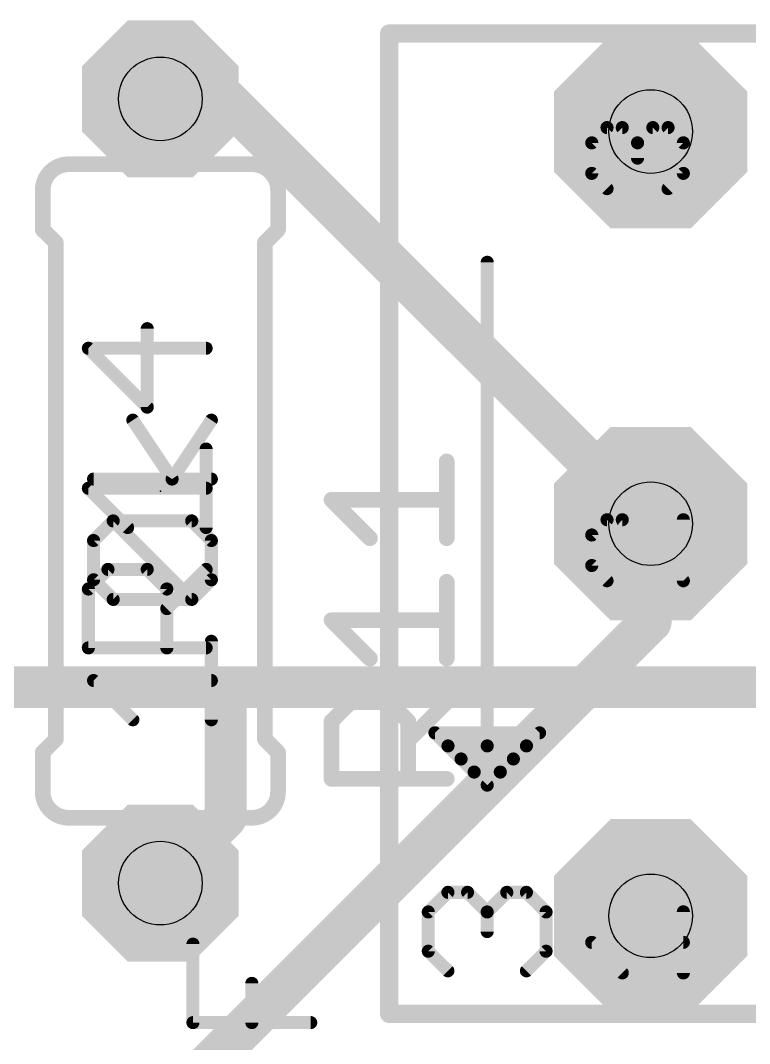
# Model space of a CAD drawing. Extents: x 34.1 to 120.9, y -11.6 to 61.2.
# Drawn here: x 69.13 to 76.21, y 39.08 to 49.02 of the extents above; entities that cross this region are included whole.
import ezdxf

# ---------------------------------------------------------------- set-up
doc = ezdxf.new("R2010")
doc.units = 0
for name, color, linetype in [('1', 22, 'CONTINUOUS'), ('16', 175, 'CONTINUOUS'), ('17', 82, 'CONTINUOUS'), ('21', 253, 'CONTINUOUS'), ('23', 7, 'CONTINUOUS'), ('25', 253, 'CONTINUOUS'), ('27', 253, 'CONTINUOUS'), ('29', 253, 'CONTINUOUS'), ('30', 253, 'CONTINUOUS'), ('44', 253, 'CONTINUOUS'), ('51', 253, 'CONTINUOUS')]:
    doc.layers.add(name, color=color, linetype=linetype)

# ---------------------------------------------------------------- blocks, each defined once
blk = doc.blocks.new('OCTAGONP')
at = {"const_width": 0.5}
blk.add_lwpolyline([(-0.25, -0.1036), (-0.25, 0.1036), (-0.1036, 0.25), (0.1036, 0.25), (0.25, 0.1036), (0.25, -0.1036), (0.1036, -0.25), (-0.1036, -0.25), (-0.25, -0.1036), (-0.25, 0.1036)], dxfattribs=at)
blk = doc.blocks.new('RECT')
blk.add_solid([(-0.5, -0.5), (0.5, -0.5), (-0.5, 0.5), (0.5, 0.5)])

msp = doc.modelspace()

# ---------------------------------------------------------------- linework, layer by layer
at = {"layer": '1', "const_width": 0.4064}
for points in [[(71.12, 48.26), (70.485, 48.26)], [(75.2475, 44.1325), (71.12, 48.26)], [(75.2475, 43.18), (75.2475, 44.1325)], [(70.8025, 38.735), (75.2475, 43.18)]]:
    msp.add_lwpolyline(points, dxfattribs=at)
at = {"layer": '1', "const_width": 0.2032}
for points in [[(70.485, 48.3616, 1), (70.485, 48.1584)], [(71.1918, 48.3318, 1), (71.0482, 48.1882)], [(71.12, 48.1584, 1), (71.12, 48.3616)], [(75.3491, 44.1325, 1), (75.1459, 44.1325)], [(75.1757, 44.0607, 1), (75.3193, 44.2043)], [(75.3193, 43.1082, 1), (75.1757, 43.2518)], [(75.1459, 43.18, 1), (75.3491, 43.18)]]:
    msp.add_lwpolyline(points, format="xyb", dxfattribs=at)
at = {"layer": '16', "const_width": 0.4064}
for points in [[(70.485, 48.26), (71.12, 48.26)], [(71.12, 42.545), (62.23, 42.545)], [(78.4225, 42.545), (71.12, 42.545)], [(71.12, 41.275), (71.12, 42.545)], [(70.485, 40.64), (71.12, 41.275)]]:
    msp.add_lwpolyline(points, dxfattribs=at)
at = {"layer": '16', "const_width": 0.2032}
for points in [[(70.485, 48.3616, 1), (70.485, 48.1584)], [(71.12, 48.1584, 1), (71.12, 48.3616)], [(71.12, 42.6466, 1), (71.12, 42.4434)], [(71.2216, 42.545, 1), (71.0184, 42.545)], [(71.12, 42.4434, 1), (71.12, 42.6466)], [(71.1918, 41.2032, 1), (71.0482, 41.3468)], [(71.0184, 41.275, 1), (71.2216, 41.275)], [(70.4132, 40.7118, 1), (70.5568, 40.5682)]]:
    msp.add_lwpolyline(points, format="xyb", dxfattribs=at)
at = {"layer": '21'}
for points, const_width in [([(77.7875, 48.895), (72.7075, 48.895)], 0.1778), ([(72.7075, 48.895), (72.7075, 39.37)], 0.1778), ([(69.342, 47.371), (69.342, 46.99)], 0.1524), ([(71.628, 47.371), (71.628, 46.99)], 0.1524), ([(69.469, 46.863), (69.342, 46.99)], 0.1524), ([(71.501, 46.863), (71.628, 46.99)], 0.1524), ([(69.469, 46.863), (69.469, 42.037)], 0.1524), ([(71.501, 46.863), (71.501, 42.037)], 0.1524), ([(69.469, 42.037), (69.342, 41.91)], 0.1524), ([(71.501, 42.037), (71.628, 41.91)], 0.1524), ([(69.342, 41.529), (69.342, 41.91)], 0.1524), ([(71.628, 41.529), (71.628, 41.91)], 0.1524), ([(72.7075, 39.37), (77.7875, 39.37)], 0.1778)]:
    msp.add_lwpolyline(points, dxfattribs=dict(at, const_width=const_width))
for points, const_width in [([(72.7075, 48.9395, 1), (72.7075, 48.8506)], 0.0889), ([(72.752, 48.895, 1), (72.6631, 48.895)], 0.0889), ([(69.596, 47.625, 0.4142), (69.342, 47.371)], 0.1524), ([(69.596, 47.5869, 1), (69.596, 47.6631)], 0.0762), ([(71.628, 47.371, 0.4142), (71.374, 47.625)], 0.1524), ([(71.374, 47.6631, 1), (71.374, 47.5869)], 0.0762), ([(69.3801, 47.371, 1), (69.3039, 47.371)], 0.0762), ([(71.6661, 47.371, 1), (71.5899, 47.371)], 0.0762), ([(69.3039, 47.371, 1), (69.3801, 47.371)], 0.0762), ([(71.5899, 47.371, 1), (71.6661, 47.371)], 0.0762), ([(69.3039, 46.99, 1), (69.3801, 46.99)], 0.0762), ([(69.3689, 47.0169, 1), (69.3151, 46.9631)], 0.0762), ([(71.5899, 46.99, 1), (71.6661, 46.99)], 0.0762), ([(71.6549, 46.9631, 1), (71.6011, 47.0169)], 0.0762), ([(69.5071, 46.863, 1), (69.4309, 46.863)], 0.0762), ([(69.4421, 46.8361, 1), (69.4959, 46.8899)], 0.0762), ([(71.5391, 46.863, 1), (71.4629, 46.863)], 0.0762), ([(71.4741, 46.8899, 1), (71.5279, 46.8361)], 0.0762), ([(69.4309, 42.037, 1), (69.5071, 42.037)], 0.0762), ([(69.4959, 42.0101, 1), (69.4421, 42.0639)], 0.0762), ([(71.4629, 42.037, 1), (71.5391, 42.037)], 0.0762), ([(71.5279, 42.0639, 1), (71.4741, 42.0101)], 0.0762), ([(69.3801, 41.91, 1), (69.3039, 41.91)], 0.0762), ([(69.3151, 41.9369, 1), (69.3689, 41.8831)], 0.0762), ([(71.6661, 41.91, 1), (71.5899, 41.91)], 0.0762), ([(71.6011, 41.8831, 1), (71.6549, 41.9369)], 0.0762), ([(69.342, 41.529, 0.4142), (69.596, 41.275)], 0.1524), ([(69.3801, 41.529, 1), (69.3039, 41.529)], 0.0762), ([(69.3039, 41.529, 1), (69.3801, 41.529)], 0.0762), ([(71.374, 41.275, 0.4142), (71.628, 41.529)], 0.1524), ([(71.6661, 41.529, 1), (71.5899, 41.529)], 0.0762), ([(71.5899, 41.529, 1), (71.6661, 41.529)], 0.0762), ([(69.596, 41.2369, 1), (69.596, 41.3131)], 0.0762), ([(71.374, 41.3131, 1), (71.374, 41.2369)], 0.0762), ([(72.7075, 39.4145, 1), (72.7075, 39.3256)], 0.0889), ([(72.6631, 39.37, 1), (72.752, 39.37)], 0.0889)]:
    msp.add_lwpolyline(points, format="xyb", dxfattribs=dict(at, const_width=const_width))
at = {"layer": '23'}
for p in [(70.485, 44.45), (74.93, 44.1325)]:
    msp.add_point(p, dxfattribs=at)
at = {"layer": '25'}
for points, const_width in [([(70.3575, 45.2648), (70.3575, 46.0274)], 0.127), ([(70.9295, 45.8368), (69.7855, 45.8368)], 0.127), ([(69.7855, 45.8368), (70.3575, 45.2648)], 0.127), ([(70.9295, 44.0954), (70.9295, 44.858)], 0.127), ([(73.2663, 43.9918), (73.2663, 44.7375)], 0.1524), ([(70.1668, 44.0954), (69.7855, 44.4767)], 0.127), ([(69.7855, 44.4767), (70.9295, 44.4767)], 0.127), ([(72.5206, 43.9918), (72.1477, 44.3646)], 0.1524), ([(72.1477, 44.3646), (73.2663, 44.3646)], 0.1524), ([(69.7855, 43.498), (69.9762, 43.6887)], 0.127), ([(69.9762, 43.6887), (70.3575, 43.6887)], 0.127), ([(70.3575, 43.6887), (70.5482, 43.498)], 0.127), ([(70.5482, 43.3073), (70.9295, 43.6887)], 0.127), ([(73.2663, 42.8224), (73.2663, 43.5681)], 0.1524), ([(69.7855, 42.926), (69.7855, 43.498)], 0.127), ([(70.5482, 43.498), (70.5482, 42.926)], 0.127), ([(72.5206, 42.8224), (72.1477, 43.1953)], 0.1524), ([(72.1477, 43.1953), (73.2663, 43.1953)], 0.1524), ([(70.9295, 42.926), (69.7855, 42.926)], 0.127), ([(72.1477, 42.2123), (72.3342, 42.3987)], 0.1524), ([(72.3342, 42.3987), (72.707, 42.3987)], 0.1524), ([(72.707, 42.3987), (72.8935, 42.2123)], 0.1524), ([(72.8935, 42.0259), (73.2663, 42.3987)], 0.1524), ([(72.1477, 41.653), (72.1477, 42.2123)], 0.1524), ([(72.8935, 42.2123), (72.8935, 41.653)], 0.1524), ([(73.2663, 41.653), (72.1477, 41.653)], 0.1524)]:
    msp.add_lwpolyline(points, dxfattribs=dict(at, const_width=const_width))
for points, const_width in [([(70.3893, 46.0274, 1), (70.3258, 46.0274)], 0.0635), ([(69.7855, 45.8685, 1), (69.7855, 45.805)], 0.0635), ([(69.808, 45.8592, 1), (69.7631, 45.8143)], 0.0635), ([(70.9295, 45.805, 1), (70.9295, 45.8685)], 0.0635), ([(70.3258, 45.2648, 1), (70.3893, 45.2648)], 0.0635), ([(70.3351, 45.2423, 1), (70.38, 45.2872)], 0.0635), ([(70.9613, 44.858, 1), (70.8978, 44.858)], 0.0635), ([(73.3044, 44.7375, 1), (73.2282, 44.7375)], 0.0762), ([(69.7855, 44.5085, 1), (69.7855, 44.445)], 0.0635), ([(69.808, 44.4992, 1), (69.7631, 44.4543)], 0.0635), ([(70.9295, 44.445, 1), (70.9295, 44.5085)], 0.0635), ([(72.1747, 44.3916, 1), (72.1208, 44.3377)], 0.0762), ([(72.1477, 44.4027, 1), (72.1477, 44.3265)], 0.0762), ([(73.2663, 44.3265, 1), (73.2663, 44.4027)], 0.0762), ([(70.1444, 44.0729, 1), (70.1893, 44.1178)], 0.0635), ([(70.8978, 44.0954, 1), (70.9613, 44.0954)], 0.0635), ([(72.4937, 43.9649, 1), (72.5475, 44.0187)], 0.0762), ([(73.2282, 43.9918, 1), (73.3044, 43.9918)], 0.0762), ([(69.9762, 43.7204, 1), (69.9762, 43.6569)], 0.0635), ([(69.9986, 43.6662, 1), (69.9537, 43.7111)], 0.0635), ([(70.38, 43.7111, 1), (70.3351, 43.6662)], 0.0635), ([(70.3575, 43.6569, 1), (70.3575, 43.7204)], 0.0635), ([(70.952, 43.6662, 1), (70.907, 43.7111)], 0.0635), ([(73.3044, 43.5681, 1), (73.2282, 43.5681)], 0.0762), ([(69.8173, 43.498, 1), (69.7538, 43.498)], 0.0635), ([(69.7631, 43.5204, 1), (69.808, 43.4755)], 0.0635), ([(70.5799, 43.498, 1), (70.5164, 43.498)], 0.0635), ([(70.5257, 43.4755, 1), (70.5706, 43.5204)], 0.0635), ([(70.5257, 43.3298, 1), (70.5706, 43.2849)], 0.0635), ([(72.1747, 43.2222, 1), (72.1208, 43.1683)], 0.0762), ([(72.1477, 43.2334, 1), (72.1477, 43.1572)], 0.0762), ([(73.2663, 43.1572, 1), (73.2663, 43.2334)], 0.0762), ([(69.7855, 42.9578, 1), (69.7855, 42.8942)], 0.0635), ([(69.7538, 42.926, 1), (69.8173, 42.926)], 0.0635), ([(70.5164, 42.926, 1), (70.5799, 42.926)], 0.0635), ([(70.9295, 42.8942, 1), (70.9295, 42.9578)], 0.0635), ([(72.4937, 42.7955, 1), (72.5475, 42.8493)], 0.0762), ([(73.2282, 42.8224, 1), (73.3044, 42.8224)], 0.0762), ([(72.3342, 42.4368, 1), (72.3342, 42.3606)], 0.0762), ([(72.3611, 42.3718, 1), (72.3072, 42.4256)], 0.0762), ([(72.734, 42.4256, 1), (72.6801, 42.3718)], 0.0762), ([(72.707, 42.3606, 1), (72.707, 42.4368)], 0.0762), ([(73.2932, 42.3718, 1), (73.2394, 42.4256)], 0.0762), ([(72.1858, 42.2123, 1), (72.1096, 42.2123)], 0.0762), ([(72.1208, 42.2392, 1), (72.1747, 42.1853)], 0.0762), ([(72.9316, 42.2123, 1), (72.8554, 42.2123)], 0.0762), ([(72.8665, 42.1853, 1), (72.9204, 42.2392)], 0.0762), ([(72.8665, 42.0528, 1), (72.9204, 41.9989)], 0.0762), ([(72.1477, 41.6911, 1), (72.1477, 41.6149)], 0.0762), ([(72.1096, 41.653, 1), (72.1858, 41.653)], 0.0762), ([(72.8554, 41.653, 1), (72.9316, 41.653)], 0.0762), ([(73.2663, 41.6149, 1), (73.2663, 41.6911)], 0.0762)]:
    msp.add_lwpolyline(points, format="xyb", dxfattribs=dict(at, const_width=const_width))
at = {"layer": '27', "const_width": 0.0635}
for points in [[(70.2441, 45.1559, 1), (70.1912, 45.1207)], [(71.0067, 45.1207, 1), (70.9539, 45.1559)], [(69.8363, 44.598, 1), (69.8363, 44.5345)], [(70.5726, 44.5839, 1), (70.6254, 44.5487)], [(70.5726, 44.5487, 1), (70.6254, 44.5839)], [(70.9803, 44.5345, 1), (70.9803, 44.598)], [(70.027, 44.1913, 1), (70.027, 44.1278)], [(70.0494, 44.182, 1), (70.0045, 44.1371)], [(70.0494, 44.1371, 1), (70.0045, 44.182)], [(70.8121, 44.182, 1), (70.7672, 44.1371)], [(70.7896, 44.1278, 1), (70.7896, 44.1913)], [(69.8681, 43.9689, 1), (69.8046, 43.9689)], [(69.8139, 43.9913, 1), (69.8588, 43.9464)], [(71.0121, 43.9689, 1), (70.9485, 43.9689)], [(70.9578, 43.9464, 1), (71.0028, 43.9913)], [(69.8588, 43.61, 1), (69.8139, 43.5651)], [(71.0028, 43.5651, 1), (70.9578, 43.61)], [(69.8046, 43.5876, 1), (69.8681, 43.5876)], [(70.9485, 43.5876, 1), (71.0121, 43.5876)], [(70.027, 43.4286, 1), (70.027, 43.3651)], [(70.0045, 43.3744, 1), (70.0494, 43.4193)], [(70.7672, 43.4193, 1), (70.8121, 43.3744)], [(70.7672, 43.3744, 1), (70.8121, 43.4193)], [(70.7896, 43.3651, 1), (70.7896, 43.4286)], [(71.0121, 42.9901, 1), (70.9485, 42.9901)], [(69.8363, 42.6406, 1), (69.8363, 42.5771)], [(69.8588, 42.6313, 1), (69.8139, 42.5864)], [(70.9803, 42.5771, 1), (70.9803, 42.6406)], [(70.1952, 42.205, 1), (70.2401, 42.25)], [(70.9485, 42.2275, 1), (71.0121, 42.2275)], [(70.8333, 40.0477, 1), (70.7698, 40.0477)], [(71.4053, 39.6664, 1), (71.3418, 39.6664)], [(70.8015, 39.3168, 1), (70.8015, 39.2533)], [(70.7698, 39.2851, 1), (70.8333, 39.2851)], [(71.3418, 39.2851, 1), (71.4053, 39.2851)], [(71.9455, 39.2533, 1), (71.9455, 39.3168)]]:
    msp.add_lwpolyline(points, format="xyb", dxfattribs=at)
at = {"layer": '27', "const_width": 0.127}
for points in [[(70.599, 44.5663), (70.2177, 45.1383)], [(70.9803, 45.1383), (70.599, 44.5663)], [(70.9803, 44.5663), (69.8363, 44.5663)], [(69.8363, 43.9689), (70.027, 44.1595)], [(70.027, 44.1595), (70.7896, 44.1595)], [(70.7896, 43.3969), (70.027, 44.1595)], [(70.7896, 44.1595), (70.9803, 43.9689)], [(69.8363, 43.5876), (69.8363, 43.9689)], [(70.9803, 43.9689), (70.9803, 43.5876)], [(70.027, 43.3969), (69.8363, 43.5876)], [(70.9803, 43.5876), (70.7896, 43.3969)], [(70.7896, 43.3969), (70.027, 43.3969)], [(70.9803, 42.2275), (70.9803, 42.9901)], [(70.2177, 42.2275), (69.8363, 42.6088)], [(69.8363, 42.6088), (70.9803, 42.6088)], [(70.8015, 39.2851), (70.8015, 40.0477)], [(71.3735, 39.2851), (71.3735, 39.6664)], [(71.9455, 39.2851), (70.8015, 39.2851)]]:
    msp.add_lwpolyline(points, dxfattribs=at)
at = {"layer": '44'}
for centre in [(70.485, 48.26), (75.2475, 47.9425), (75.2475, 44.1325), (70.485, 40.64), (75.2475, 40.3225)]:
    msp.add_circle(centre, 0.4064, dxfattribs=at)
at = {"layer": '51'}
for points, const_width in [([(70.485, 47.879), (70.485, 48.26)], 0.6096), ([(74.6752, 47.8329), (74.8235, 47.9812)], 0.127), ([(74.8235, 47.9812), (74.9718, 47.9812)], 0.127), ([(74.9718, 47.9812), (75.1201, 47.8329)], 0.127), ([(75.1201, 47.8329), (75.2684, 47.9812)], 0.127), ([(75.2684, 47.9812), (75.4167, 47.9812)], 0.127), ([(75.4167, 47.9812), (75.565, 47.8329)], 0.127), ([(74.6752, 47.5363), (74.6752, 47.8329)], 0.127), ([(75.1201, 47.8329), (75.1201, 47.6846)], 0.127), ([(75.565, 47.8329), (75.565, 47.5363)], 0.127), ([(71.374, 47.625), (69.596, 47.625)], 0.1524), ([(74.8235, 47.388), (74.6752, 47.5363)], 0.127), ([(75.565, 47.5363), (75.4167, 47.388)], 0.127), ([(73.66, 41.9735), (73.66, 46.6725)], 0.127), ([(74.8235, 44.1712), (74.6752, 44.0229)], 0.127), ([(74.9718, 44.1712), (74.8235, 44.1712)], 0.127), ([(75.565, 43.578), (74.9718, 44.1712)], 0.127), ([(75.565, 44.1712), (75.565, 43.578)], 0.127), ([(74.6752, 44.0229), (74.6752, 43.7263)], 0.127), ([(74.6752, 43.7263), (74.8235, 43.578)], 0.127), ([(73.152, 42.1005), (73.279, 41.9735)], 0.127), ([(74.168, 42.1005), (73.152, 42.1005)], 0.127), ([(74.041, 41.9735), (74.168, 42.1005)], 0.127), ([(73.406, 41.8465), (73.279, 41.9735)], 0.127), ([(73.279, 41.9735), (73.66, 41.9735)], 0.127), ([(73.66, 41.5925), (73.66, 41.9735)], 0.127), ([(73.66, 41.9735), (74.041, 41.9735)], 0.127), ([(73.914, 41.8465), (74.041, 41.9735)], 0.127), ([(73.406, 41.8465), (73.914, 41.8465)], 0.127), ([(73.533, 41.7195), (73.406, 41.8465)], 0.127), ([(73.787, 41.7195), (73.914, 41.8465)], 0.127), ([(73.66, 41.5925), (73.533, 41.7195)], 0.127), ([(73.533, 41.7195), (73.787, 41.7195)], 0.127), ([(73.66, 41.5925), (73.787, 41.7195)], 0.127), ([(71.374, 41.275), (69.596, 41.275)], 0.1524), ([(70.485, 40.64), (70.485, 41.021)], 0.6096), ([(73.0875, 40.3601), (73.2782, 40.5508)], 0.127), ([(73.2782, 40.5508), (73.4689, 40.5508)], 0.127), ([(73.4689, 40.5508), (73.6595, 40.3601)], 0.127), ([(73.6595, 40.3601), (73.8502, 40.5508)], 0.127), ([(73.8502, 40.5508), (74.0408, 40.5508)], 0.127), ([(74.0408, 40.5508), (74.2315, 40.3601)], 0.127), ([(73.0875, 39.9788), (73.0875, 40.3601)], 0.127), ([(73.6595, 40.3601), (73.6595, 40.1694)], 0.127), ([(74.2315, 40.3601), (74.2315, 39.9788)], 0.127), ([(75.565, 39.768), (75.565, 40.3612)], 0.127), ([(74.9718, 39.768), (74.6752, 40.0646)], 0.127), ([(74.6752, 40.0646), (75.565, 40.0646)], 0.127), ([(73.2782, 39.7881), (73.0875, 39.9788)], 0.127), ([(74.2315, 39.9788), (74.0408, 39.7881)], 0.127)]:
    msp.add_lwpolyline(points, dxfattribs=dict(at, const_width=const_width))
for points, const_width in [([(70.6374, 48.26, 1), (70.3326, 48.26)], 0.3048), ([(70.3326, 47.879, 1), (70.6374, 47.879)], 0.3048), ([(74.8235, 48.0129, 1), (74.8235, 47.9494)], 0.0635), ([(74.846, 47.9587, 1), (74.8011, 48.0036)], 0.0635), ([(74.9943, 48.0036, 1), (74.9494, 47.9587)], 0.0635), ([(74.9718, 47.9494, 1), (74.9718, 48.0129)], 0.0635), ([(75.2684, 48.0129, 1), (75.2684, 47.9494)], 0.0635), ([(75.2909, 47.9587, 1), (75.246, 48.0036)], 0.0635), ([(75.4392, 48.0036, 1), (75.3943, 47.9587)], 0.0635), ([(75.4167, 47.9494, 1), (75.4167, 48.0129)], 0.0635), ([(74.707, 47.8329, 1), (74.6435, 47.8329)], 0.0635), ([(74.6528, 47.8553, 1), (74.6977, 47.8104)], 0.0635), ([(75.1519, 47.8329, 1), (75.0884, 47.8329)], 0.0635), ([(75.0977, 47.8553, 1), (75.1426, 47.8104)], 0.0635), ([(75.0977, 47.8104, 1), (75.1426, 47.8553)], 0.0635), ([(75.5968, 47.8329, 1), (75.5332, 47.8329)], 0.0635), ([(75.5425, 47.8104, 1), (75.5875, 47.8553)], 0.0635), ([(75.0884, 47.6846, 1), (75.1519, 47.6846)], 0.0635), ([(69.596, 47.6631, 1), (69.596, 47.5869)], 0.0762), ([(71.374, 47.5869, 1), (71.374, 47.6631)], 0.0762), ([(74.6977, 47.5587, 1), (74.6528, 47.5138)], 0.0635), ([(74.6435, 47.5363, 1), (74.707, 47.5363)], 0.0635), ([(75.5332, 47.5363, 1), (75.5968, 47.5363)], 0.0635), ([(75.5875, 47.5138, 1), (75.5425, 47.5587)], 0.0635), ([(74.8011, 47.3655, 1), (74.846, 47.4104)], 0.0635), ([(75.3943, 47.4104, 1), (75.4392, 47.3655)], 0.0635), ([(73.6917, 46.6725, 1), (73.6282, 46.6725)], 0.0635), ([(74.8235, 44.2029, 1), (74.8235, 44.1394)], 0.0635), ([(74.846, 44.1487, 1), (74.8011, 44.1936)], 0.0635), ([(74.9943, 44.1936, 1), (74.9494, 44.1487)], 0.0635), ([(74.9718, 44.1394, 1), (74.9718, 44.2029)], 0.0635), ([(75.5968, 44.1712, 1), (75.5332, 44.1712)], 0.0635), ([(74.707, 44.0229, 1), (74.6435, 44.0229)], 0.0635), ([(74.6528, 44.0453, 1), (74.6977, 44.0004)], 0.0635), ([(74.6977, 43.7487, 1), (74.6528, 43.7038)], 0.0635), ([(74.6435, 43.7263, 1), (74.707, 43.7263)], 0.0635), ([(74.8011, 43.5555, 1), (74.846, 43.6004)], 0.0635), ([(75.5332, 43.578, 1), (75.5968, 43.578)], 0.0635), ([(75.5425, 43.5555, 1), (75.5875, 43.6004)], 0.0635), ([(73.1745, 42.123, 1), (73.1295, 42.078)], 0.0635), ([(73.152, 42.1323, 1), (73.152, 42.0688)], 0.0635), ([(74.1905, 42.078, 1), (74.1455, 42.123)], 0.0635), ([(74.168, 42.0688, 1), (74.168, 42.1323)], 0.0635), ([(73.3015, 41.996, 1), (73.2565, 41.951)], 0.0635), ([(73.279, 42.0053, 1), (73.279, 41.9417)], 0.0635), ([(73.2565, 41.951, 1), (73.3015, 41.996)], 0.0635), ([(73.66, 42.0053, 1), (73.66, 41.9417)], 0.0635), ([(73.6917, 41.9735, 1), (73.6282, 41.9735)], 0.0635), ([(73.6282, 41.9735, 1), (73.6917, 41.9735)], 0.0635), ([(73.66, 41.9417, 1), (73.66, 42.0053)], 0.0635), ([(74.0185, 41.996, 1), (74.0635, 41.951)], 0.0635), ([(74.0635, 41.951, 1), (74.0185, 41.996)], 0.0635), ([(74.041, 41.9417, 1), (74.041, 42.0053)], 0.0635), ([(73.406, 41.8783, 1), (73.406, 41.8147)], 0.0635), ([(73.4285, 41.869, 1), (73.3835, 41.824)], 0.0635), ([(73.3835, 41.824, 1), (73.4285, 41.869)], 0.0635), ([(73.8915, 41.869, 1), (73.9365, 41.824)], 0.0635), ([(73.9365, 41.824, 1), (73.8915, 41.869)], 0.0635), ([(73.914, 41.8147, 1), (73.914, 41.8783)], 0.0635), ([(73.5555, 41.742, 1), (73.5105, 41.697)], 0.0635), ([(73.533, 41.7513, 1), (73.533, 41.6878)], 0.0635), ([(73.5105, 41.697, 1), (73.5555, 41.742)], 0.0635), ([(73.7645, 41.742, 1), (73.8095, 41.697)], 0.0635), ([(73.8095, 41.697, 1), (73.7645, 41.742)], 0.0635), ([(73.787, 41.6878, 1), (73.787, 41.7513)], 0.0635), ([(73.6375, 41.615, 1), (73.6825, 41.57)], 0.0635), ([(73.6282, 41.5925, 1), (73.6917, 41.5925)], 0.0635), ([(73.6375, 41.57, 1), (73.6825, 41.615)], 0.0635), ([(69.596, 41.3131, 1), (69.596, 41.2369)], 0.0762), ([(70.6374, 41.021, 1), (70.3326, 41.021)], 0.3048), ([(71.374, 41.2369, 1), (71.374, 41.3131)], 0.0762), ([(70.3326, 40.64, 1), (70.6374, 40.64)], 0.3048), ([(73.2782, 40.5825, 1), (73.2782, 40.519)], 0.0635), ([(73.3006, 40.5283, 1), (73.2557, 40.5732)], 0.0635), ([(73.4913, 40.5732, 1), (73.4464, 40.5283)], 0.0635), ([(73.4689, 40.519, 1), (73.4689, 40.5825)], 0.0635), ([(73.8502, 40.5825, 1), (73.8502, 40.519)], 0.0635), ([(73.8726, 40.5283, 1), (73.8277, 40.5732)], 0.0635), ([(74.0633, 40.5732, 1), (74.0184, 40.5283)], 0.0635), ([(74.0408, 40.519, 1), (74.0408, 40.5825)], 0.0635), ([(73.1193, 40.3601, 1), (73.0558, 40.3601)], 0.0635), ([(73.0651, 40.3825, 1), (73.11, 40.3376)], 0.0635), ([(73.6913, 40.3601, 1), (73.6278, 40.3601)], 0.0635), ([(73.6371, 40.3825, 1), (73.682, 40.3376)], 0.0635), ([(73.6371, 40.3376, 1), (73.682, 40.3825)], 0.0635), ([(74.2632, 40.3601, 1), (74.1997, 40.3601)], 0.0635), ([(74.209, 40.3376, 1), (74.254, 40.3825)], 0.0635), ([(75.5968, 40.3612, 1), (75.5332, 40.3612)], 0.0635), ([(73.6278, 40.1694, 1), (73.6913, 40.1694)], 0.0635), ([(74.6752, 40.0963, 1), (74.6752, 40.0328)], 0.0635), ([(74.6977, 40.087, 1), (74.6528, 40.0421)], 0.0635), ([(75.565, 40.0328, 1), (75.565, 40.0963)], 0.0635), ([(73.11, 40.0012, 1), (73.0651, 39.9563)], 0.0635), ([(73.0558, 39.9788, 1), (73.1193, 39.9788)], 0.0635), ([(74.1997, 39.9788, 1), (74.2632, 39.9788)], 0.0635), ([(74.254, 39.9563, 1), (74.209, 40.0012)], 0.0635), ([(73.2557, 39.7657, 1), (73.3006, 39.8106)], 0.0635), ([(74.0184, 39.8106, 1), (74.0633, 39.7657)], 0.0635), ([(74.9494, 39.7455, 1), (74.9943, 39.7904)], 0.0635), ([(75.5332, 39.768, 1), (75.5968, 39.768)], 0.0635)]:
    msp.add_lwpolyline(points, format="xyb", dxfattribs=dict(at, const_width=const_width))

# ---------------------------------------------------------------- block references
at = {"layer": '17'}
for p, xscale, yscale, rotation in [((70.485, 48.26), 1.3208, 1.3208, 90), ((70.485, 48.26), 1.3208, 1.3208, 90), ((75.2475, 47.9425), 1.6764, 1.6764, 270), ((75.2475, 47.9425), 1.6764, 1.6764, 270), ((75.2475, 44.1325), 1.6764, 1.6764, 270), ((75.2475, 44.1325), 1.6764, 1.6764, 270), ((70.485, 40.64), 1.3208, 1.3208, 90), ((70.485, 40.64), 1.3208, 1.3208, 90), ((75.2475, 40.3225), 1.6764, 1.6764, 270), ((75.2475, 40.3225), 1.6764, 1.6764, 270)]:
    msp.add_blockref('OCTAGONP', p, dxfattribs=dict(at, xscale=xscale, yscale=yscale, rotation=rotation))
at = {"layer": '29'}
for p, xscale, yscale, rotation in [((70.485, 48.26), 1.524, 1.524, 90), ((75.2475, 47.9425), 1.8796, 1.8796, 270), ((75.2475, 44.1325), 1.8796, 1.8796, 270), ((70.485, 40.64), 1.524, 1.524, 90), ((75.2475, 40.3225), 1.8796, 1.8796, 270)]:
    msp.add_blockref('OCTAGONP', p, dxfattribs=dict(at, xscale=xscale, yscale=yscale, rotation=rotation))
at = {"layer": '30'}
for p, xscale, yscale, rotation in [((70.485, 48.26), 1.524, 1.524, 90), ((75.2475, 47.9425), 1.8796, 1.8796, 270), ((75.2475, 44.1325), 1.8796, 1.8796, 270), ((70.485, 40.64), 1.524, 1.524, 90), ((75.2475, 40.3225), 1.8796, 1.8796, 270)]:
    msp.add_blockref('OCTAGONP', p, dxfattribs=dict(at, xscale=xscale, yscale=yscale, rotation=rotation))
at = {"layer": '51', "xscale": 0.254, "yscale": 0.6096, "rotation": 90}
for p in [(70.485, 47.752), (70.485, 41.148)]:
    msp.add_blockref('RECT', p, dxfattribs=at)

doc.saveas('drawing.dxf')
